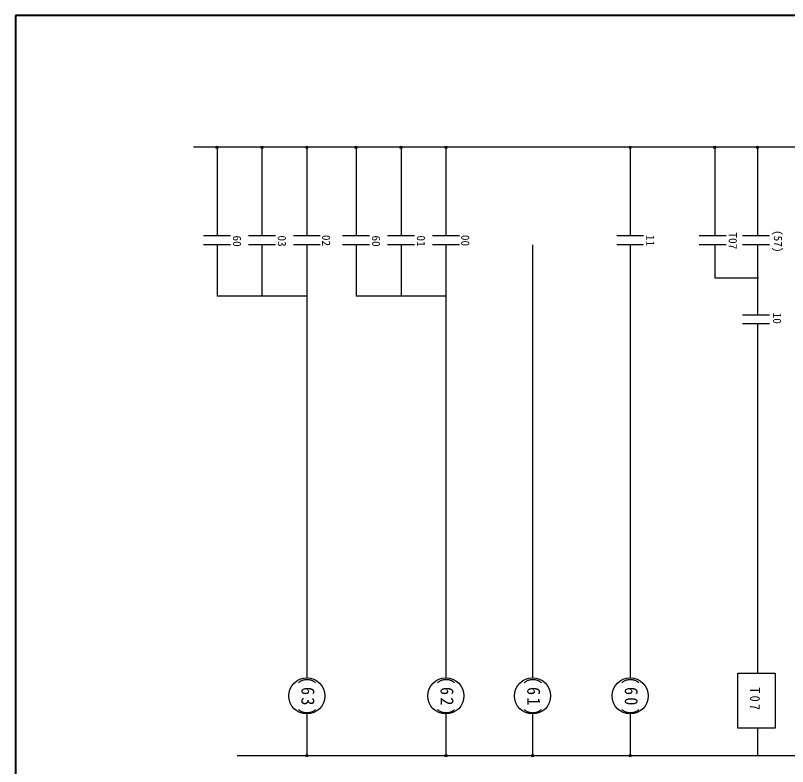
# Model space of a CAD drawing. Units: millimetres on the paper. Extents: x -288 to 1485, y -698 to 177.
# Drawn here: x 937.4 to 1109.3, y -485.9 to -318.7 of the extents above; entities that cross this region are included whole.
import ezdxf
from ezdxf.enums import TextEntityAlignment as Align

# ---------------------------------------------------------------- set-up
doc = ezdxf.new("R2010")
doc.units = ezdxf.units.MM
doc.header["$PDMODE"] = 32
doc.header["$PDSIZE"] = 0.5
for name, color, linetype, lineweight in [('0-1_外形1', 3, 'Continuous', 25), ('0-7_極太線外形', 3, 'Continuous', 25), ('0-A_寸法文字', 1, 'Continuous', 9), ('0-F', 3, 'Continuous', 25)]:
    doc.layers.add(name, color=color, linetype=linetype, lineweight=lineweight)
doc.styles.add('ＭＳ ゴシック', font='')
doc.styles.get('ＭＳ ゴシック').set_extended_font_data('MS Gothic')

msp = doc.modelspace()

# ---------------------------------------------------------------- linework, layer by layer
at = {"layer": '0-1_外形1', "color": 5, "lineweight": 40}
for p, q in [((937.367, -318.727), (937.367, -697.708)), ((1192.083, -318.727), (937.367, -318.727))]:
    msp.add_line(p, q, dxfattribs=at)
at = {"layer": '0-1_外形1'}
for p, q in [((1457.636, -348.073), (977.017, -348.073)), ((1074.292, -348.073), (1074.292, -367.798)), ((1093.134, -348.073), (1093.134, -367.798)), ((1102.635, -348.073), (1102.635, -367.798)), ((1002.273, -369.771), (1002.273, -466.199)), ((1033.248, -369.771), (1033.248, -466.199)), ((1052.56, -369.771), (1052.56, -466.199)), ((1074.292, -369.771), (1074.292, -466.199)), ((1093.134, -369.771), (1093.134, -377.164)), ((1102.635, -369.771), (1102.635, -385.418)), ((1093.134, -377.164), (1102.868, -377.164)), ((992.273, -381.26), (982.273, -381.26)), ((1002.273, -381.26), (992.273, -381.26)), ((1023.248, -381.26), (1013.248, -381.26)), ((1033.248, -381.26), (1023.248, -381.26)), ((1102.635, -387.391), (1102.635, -465.146)), ((1002.273, -474.242), (1002.273, -483.53)), ((1033.248, -474.242), (1033.248, -483.53)), ((1052.56, -474.242), (1052.56, -483.53)), ((1074.292, -474.242), (1074.292, -483.53)), ((1102.635, -477.379), (1102.635, -483.53)), ((1458.968, -483.53), (986.756, -483.53))]:
    msp.add_line(p, q, dxfattribs=at)
msp.add_lwpolyline([(1106.581, -465.146), (1106.581, -477.379), (1098.294, -477.379), (1098.294, -465.146)], close=True, dxfattribs=at)
for centre in [(1002.273, -470.22), (1033.248, -470.22), (1052.56, -470.22), (1074.292, -470.22)]:
    msp.add_circle(centre, 4.022, dxfattribs=at)
for p in [(982.273, -348.073), (992.273, -348.073), (1002.273, -348.073), (1013.248, -348.073), (1023.248, -348.073), (1033.248, -348.073), (1074.292, -348.073), (1093.134, -348.073), (1102.635, -348.073)]:
    msp.add_point(p, dxfattribs=at)
at = {"layer": '0-7_極太線外形'}
for p, q in [((985.273, -367.798), (979.273, -367.798)), ((995.273, -367.798), (989.273, -367.798)), ((1005.273, -367.798), (999.273, -367.798)), ((1016.248, -367.798), (1010.248, -367.798)), ((1026.248, -367.798), (1020.248, -367.798)), ((1036.248, -367.798), (1030.248, -367.798)), ((1077.292, -367.798), (1071.292, -367.798)), ((1095.64, -367.798), (1089.64, -367.798)), ((1105.349, -367.798), (1099.349, -367.798)), ((985.273, -369.771), (979.273, -369.771)), ((995.273, -369.771), (989.273, -369.771)), ((1005.273, -369.771), (999.273, -369.771)), ((1016.248, -369.771), (1010.248, -369.771)), ((1026.248, -369.771), (1020.248, -369.771)), ((1036.248, -369.771), (1030.248, -369.771)), ((1077.292, -369.771), (1071.292, -369.771)), ((1095.64, -369.771), (1089.64, -369.771)), ((1105.349, -369.771), (1099.349, -369.771)), ((1105.294, -385.418), (1099.294, -385.418)), ((1105.294, -387.391), (1099.294, -387.391))]:
    msp.add_line(p, q, dxfattribs=at)
at = {"layer": '0-F'}
for p, q in [((982.273, -348.073), (982.273, -367.798)), ((992.273, -348.073), (992.273, -367.798)), ((1002.273, -348.073), (1002.273, -367.798)), ((1013.248, -348.073), (1013.248, -367.798)), ((1023.248, -348.073), (1023.248, -367.798)), ((1033.248, -348.073), (1033.248, -367.798)), ((982.273, -369.771), (982.273, -381.26)), ((992.273, -369.771), (992.273, -381.26)), ((1013.248, -369.771), (1013.248, -381.26)), ((1023.248, -369.771), (1023.248, -381.26))]:
    msp.add_line(p, q, dxfattribs=at)
for p in [(1002.273, -483.53), (1033.248, -483.53), (1052.56, -483.53), (1074.292, -483.53)]:
    msp.add_point(p, dxfattribs=at)

# ---------------------------------------------------------------- texts
at = {"layer": '0-A_寸法文字', "color": 4, "style": 'ＭＳ ゴシック'}
for s, p in [('60', (985.268, -367.715)), ('03', (995.268, -367.715)), ('02', (1005.132, -367.582)), ('60', (1016.244, -367.715)), ('01', (1026.244, -367.715)), ('00', (1036.108, -367.582)), ('11', (1077.313, -367.595)), ('T07', (1095.701, -367.036)), ('(57)', (1105.762, -366.51)), ('10', (1105.578, -384.893))]:
    msp.add_text(s, height=1.833, rotation=270, dxfattribs=at).set_placement(p, align=Align.BOTTOM_LEFT)
at = {"layer": '0-A_寸法文字', "attachment_point": 7, "rotation": 270, "style": 'ＭＳ ゴシック'}
for s, insert, char_height in [('\\T1.28;\\W0.9;(63)', (1000.293, -465.933), 2.933), ('\\T1.28;\\W0.9;(62)', (1031.268, -465.933), 2.933), ('\\T1.28;\\W0.9;(61)', (1050.58, -465.933), 2.933), ('\\T1.28;\\W0.9;(60)', (1072.312, -465.933), 2.933), ('\\T1.38;\\W0.9;T07', (1100.977, -468.299), 2.199)]:
    msp.add_mtext(s, dxfattribs=dict(at, insert=insert, char_height=char_height))

doc.saveas('drawing.dxf')
